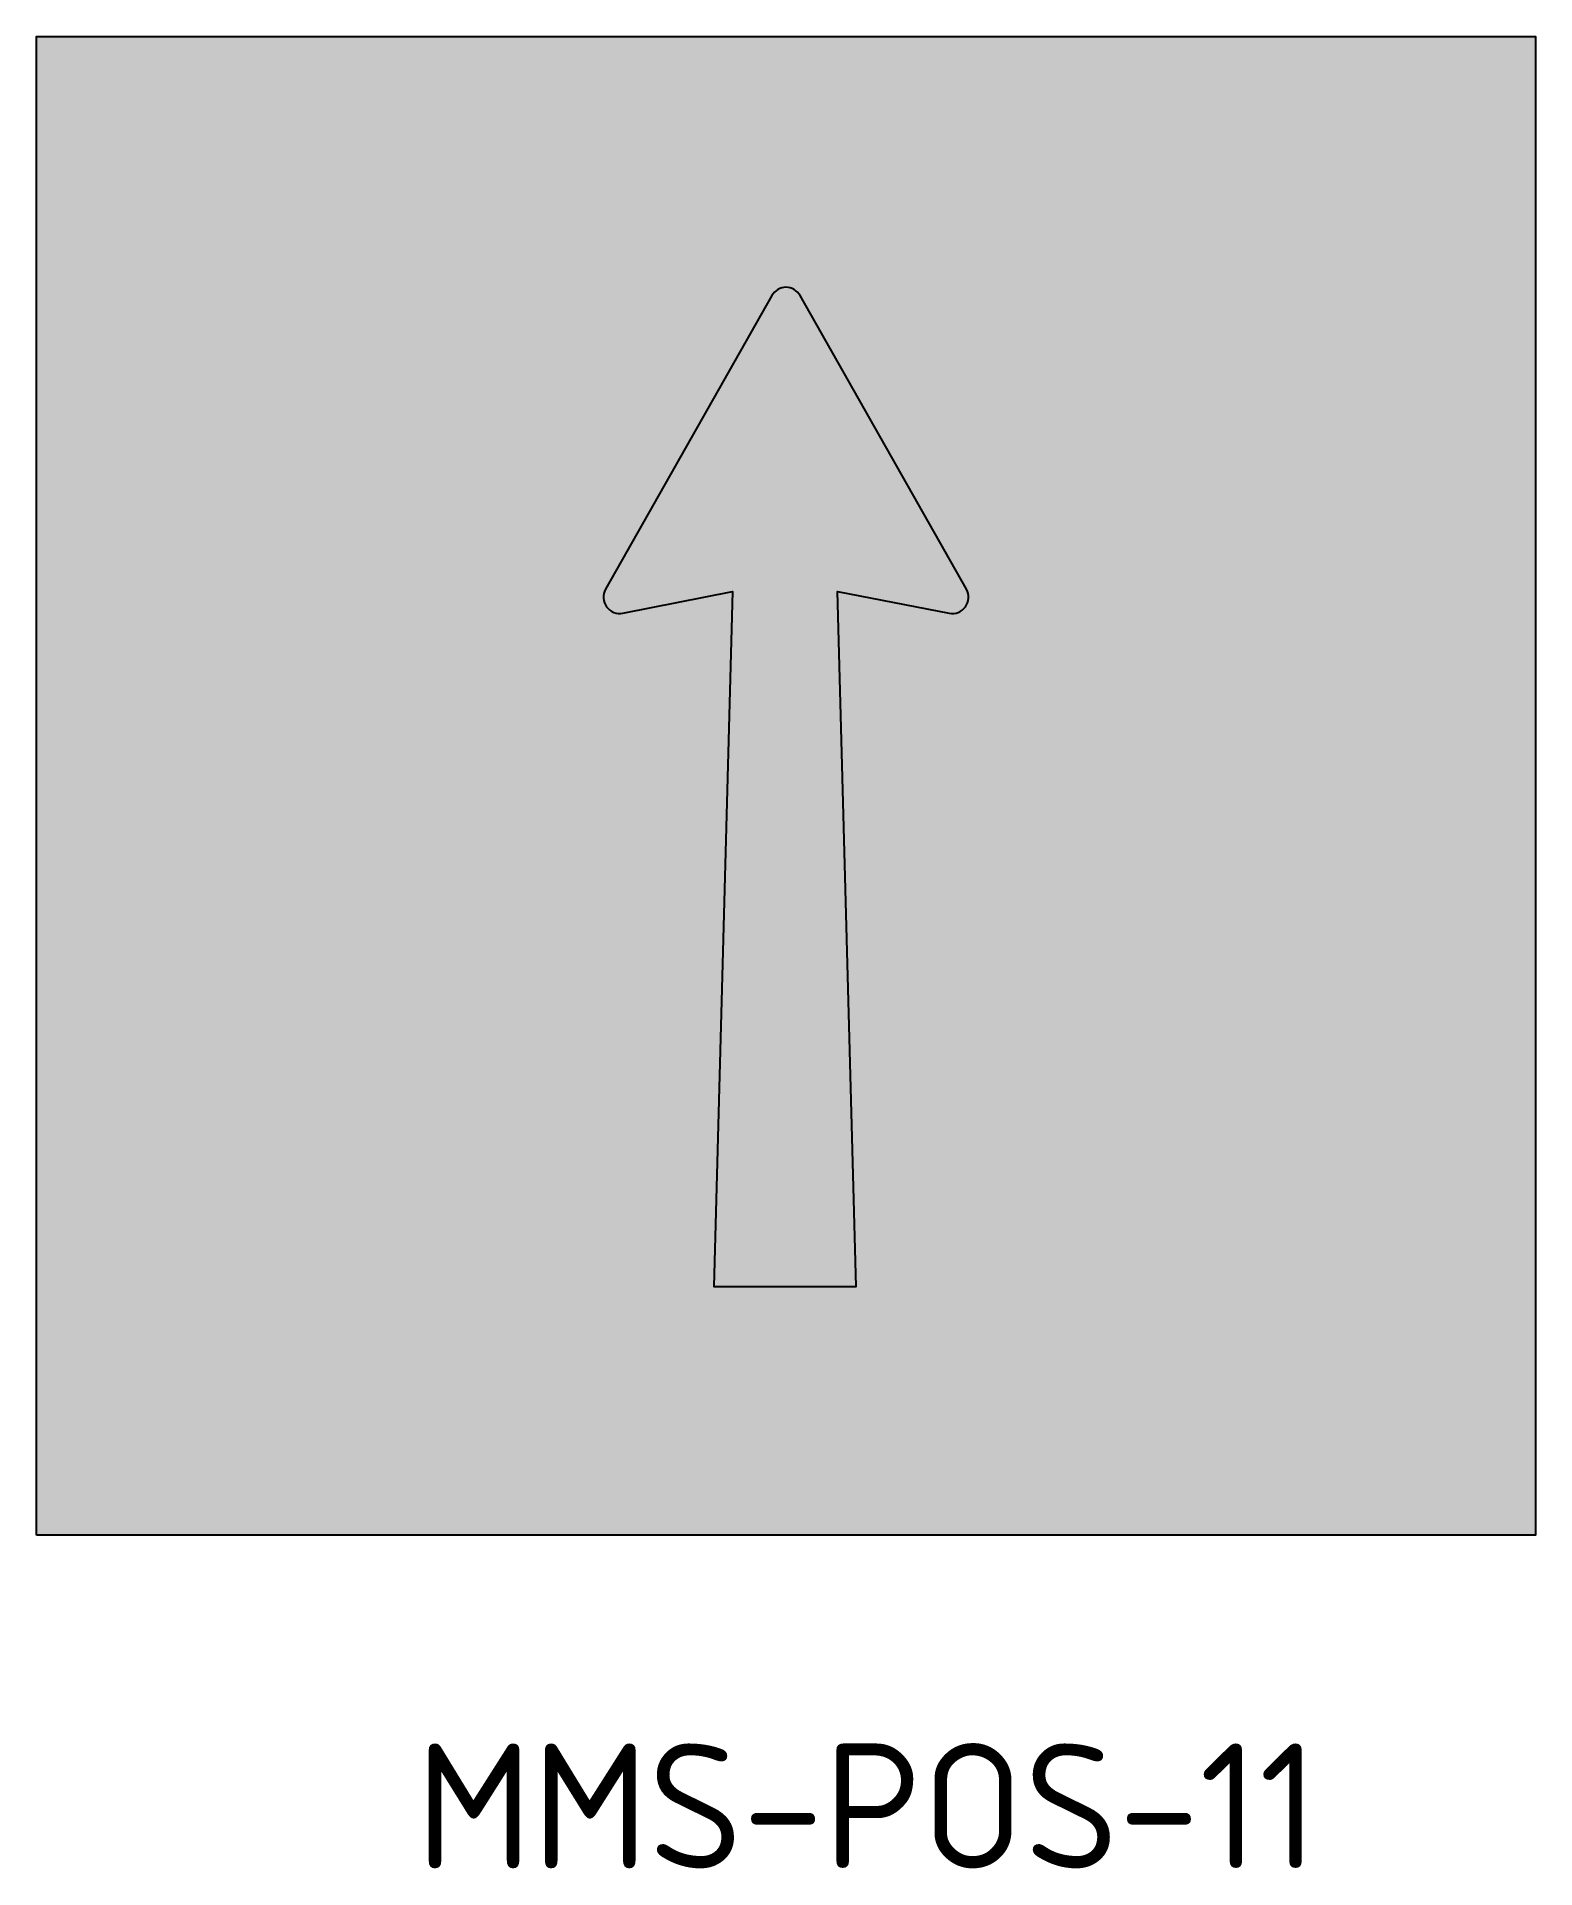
# Model space of a CAD drawing. Extents: x 152 to 359, y 73 to 242.
# Drawn here: x 152.1 to 212.1, y 168.7 to 242.1 of the extents above.
import ezdxf

# ---------------------------------------------------------------- set-up
doc = ezdxf.new("R2010")
doc.units = 0
doc.header["$LTSCALE"] = 0.3
doc.header["$MEASUREMENT"] = 0
doc.layers.add('L25', color=1, linetype='CONTINUOUS')
doc.layers.add('yellow', color=50, linetype='CONTINUOUS')
doc.styles.add('iso', font='iso3098b.shx')

msp = doc.modelspace()

# ---------------------------------------------------------------- hatches: boundary and pattern name
at = {"layer": 'L25'}
h = msp.add_hatch(color=256, dxfattribs=at)
edge = h.paths.add_edge_path()
edge.add_arc((182.073, 231.369), 0.651, 29.49904, 150.50096)
edge.add_line((181.506, 231.69), (174.853, 219.929))
edge.add_arc((175.42, 219.609), 0.651, 150.50096, 281.23404)
edge.add_line((175.546, 218.97), (179.925, 219.839))
edge.add_line((179.925, 219.839), (179.18, 192.019))
edge.add_line((179.18, 192.019), (184.884, 192.019))
edge.add_line((184.884, 192.019), (184.139, 219.839))
edge.add_line((184.139, 219.839), (188.602, 218.969))
edge.add_arc((188.727, 219.609), 0.651, 258.96872, 389.49904)
edge.add_line((189.293, 219.929), (182.64, 231.69))
at = {"layer": 'yellow'}
h = msp.add_hatch(color=256, dxfattribs=at)
h.paths.add_polyline_path([(152.073, 182.055), (152.073, 242.055), (212.073, 242.055), (212.073, 182.055)])
edge = h.paths.add_edge_path(flags=16)
edge.add_arc((182.073, 231.369), 0.651, 29.49904, 150.50096)
edge.add_line((181.506, 231.69), (174.853, 219.929))
edge.add_arc((175.42, 219.609), 0.651, 150.50096, 281.23404)
edge.add_line((175.546, 218.97), (179.925, 219.839))
edge.add_line((179.925, 219.839), (179.18, 192.019))
edge.add_line((179.18, 192.019), (184.884, 192.019))
edge.add_line((184.884, 192.019), (184.139, 219.839))
edge.add_line((184.139, 219.839), (188.602, 218.969))
edge.add_arc((188.727, 219.609), 0.651, 258.96872, 389.49904)
edge.add_line((189.293, 219.929), (182.64, 231.69))

# ---------------------------------------------------------------- linework, layer by layer
at = {"layer": 'L25'}
msp.add_lwpolyline([(152.073, 182.055), (152.073, 242.055), (212.073, 242.055), (212.073, 182.055), (152.073, 182.055)], close=True, dxfattribs=at)
msp.add_lwpolyline([(182.64, 231.69, 0.583194), (181.506, 231.69), (174.853, 219.929, 0.641576), (175.546, 218.97), (179.925, 219.839), (179.18, 192.019), (184.884, 192.019), (184.139, 219.839), (188.602, 218.969, 0.640328), (189.293, 219.929)], format="xyb", close=True, dxfattribs=at)

# ---------------------------------------------------------------- texts
at = {"layer": 'yellow', "insert": (167.259, 173.721), "char_height": 5, "width": 31.08261, "attachment_point": 1, "style": 'iso'}
msp.add_mtext('MMS-POS-11', dxfattribs=at)

doc.saveas('drawing.dxf')
